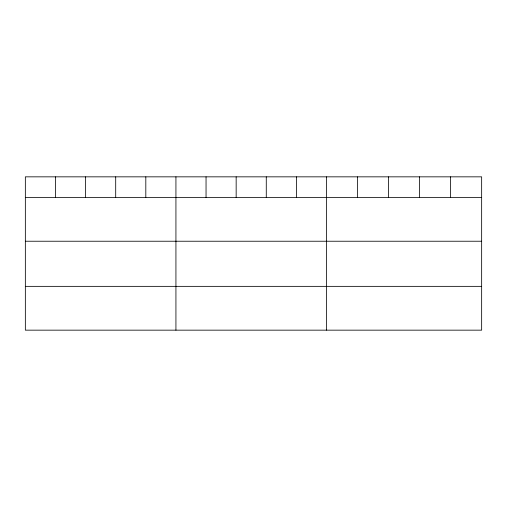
<?xml version="1.0" encoding="UTF-8"?>
<svg xmlns="http://www.w3.org/2000/svg" width="507" height="507" viewBox="0 0 507 507"><rect width="100%" height="100%" fill="white"/><g stroke="black" fill="none" stroke-linecap="round" stroke-linejoin="round"><path stroke-width="0.76" d="M481.65 197.426L481.65 330.158L25.35 330.158L25.35 176.842L481.65 176.842L481.65 197.426L25.35 197.426M25.35 241.231L481.65 241.231M25.35 286.354L481.65 286.354M450.622 176.842L450.622 197.426M419.593 176.842L419.593 197.426M388.565 176.842L388.565 197.426M357.536 176.842L357.536 197.426M326.508 176.842L326.508 330.158M296.392 176.842L296.392 197.426M266.276 176.842L266.276 197.426M236.161 176.842L236.161 197.426M206.045 176.842L206.045 197.426M175.929 176.842L175.929 330.158M145.813 176.842L145.813 197.426M115.697 176.842L115.697 197.426M85.582 176.842L85.582 197.426M55.466 176.842L55.466 197.426"/></g></svg>
